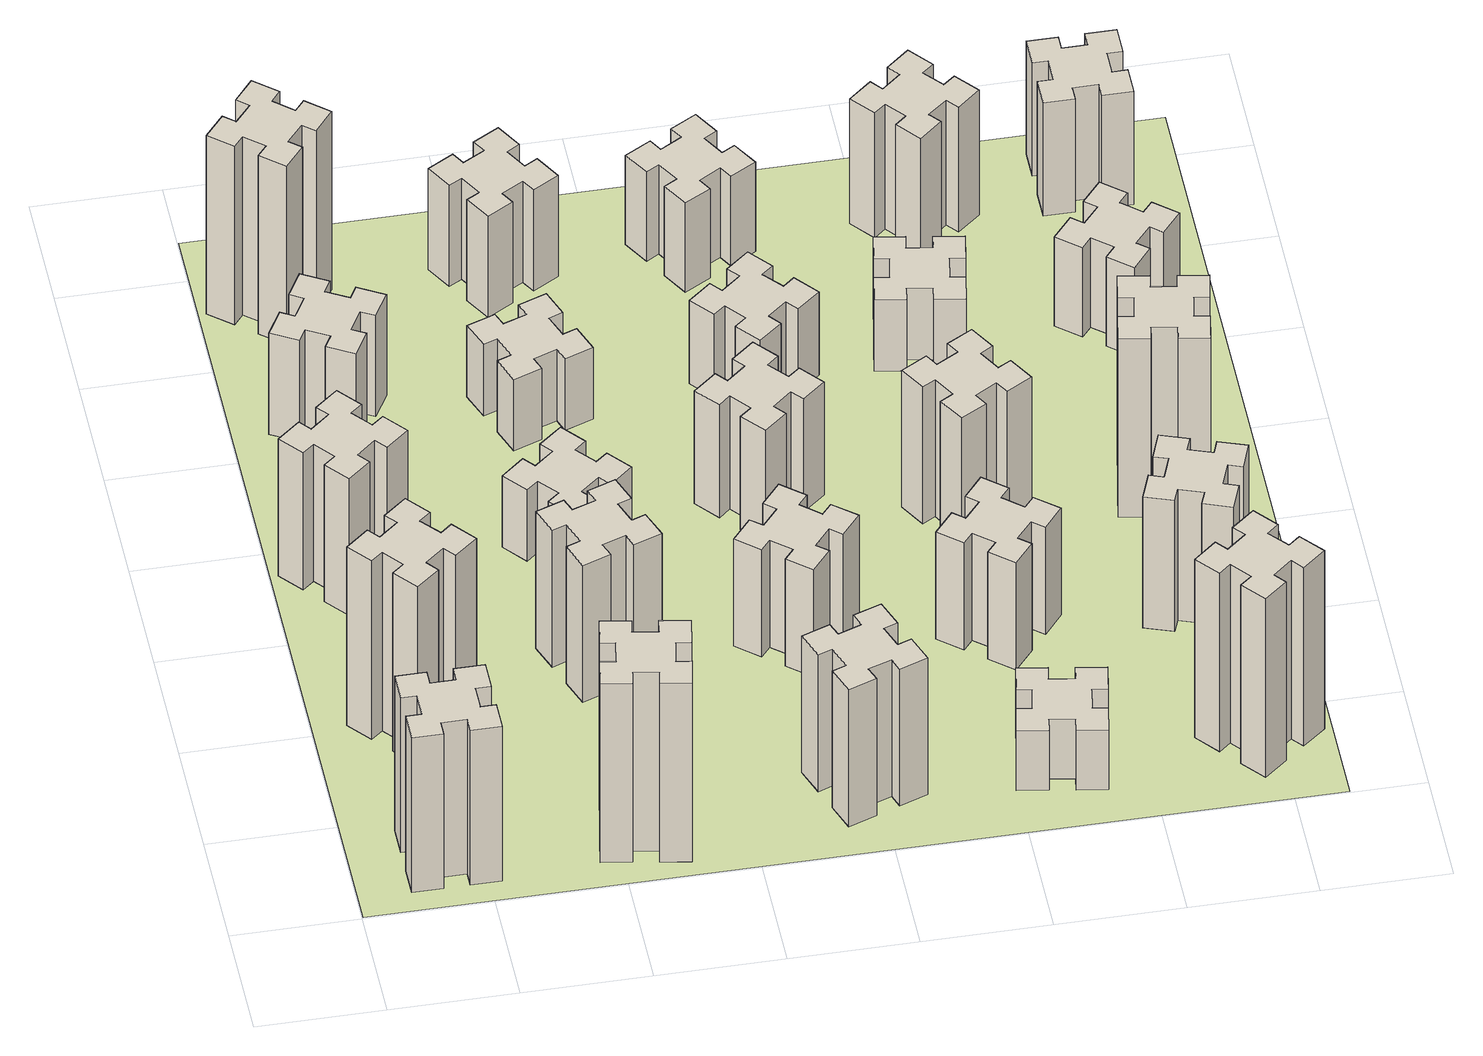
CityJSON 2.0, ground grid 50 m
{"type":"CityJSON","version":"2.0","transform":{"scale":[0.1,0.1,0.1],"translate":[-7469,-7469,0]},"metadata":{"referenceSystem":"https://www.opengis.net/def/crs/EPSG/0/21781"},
"CityObjects":{
"building1":{"type":"Building","attributes":{"class":"1000","function":"1000","usage":"1000","yearOfConstruction":2016,"roofType":"1000","measuredHeight":78,"storeysAboveGround":30,"storeysBelowGround":0},"geometry":[{"type":"Solid","lod":"1","boundaries":[[[[0,1,2,3,4,5,6,7,8,9,10,11,12,13,14,15,16,17,18,19]],[[17,16,20,21]],[[16,15,22,20]],[[15,14,23,22]],[[14,13,24,23]],[[13,12,25,24]],[[12,11,26,25]],[[11,10,27,26]],[[10,9,28,27]],[[9,8,29,28]],[[8,7,30,29]],[[7,6,31,30]],[[6,5,32,31]],[[5,4,33,32]],[[4,3,34,33]],[[3,2,35,34]],[[2,1,36,35]],[[1,0,37,36]],[[0,19,38,37]],[[19,18,39,38]],[[18,17,21,39]],[[24,25,26,27,28,29,30,31,32,33,34,35,36,37,38,39,21,20,22,23]]]]}]},
"building2":{"type":"Building","attributes":{"class":"1000","function":"1000","usage":"1000","yearOfConstruction":2016,"roofType":"1000","measuredHeight":90,"storeysAboveGround":30,"storeysBelowGround":0},"geometry":[{"type":"Solid","lod":"1","boundaries":[[[[40,41,42,43,44,45,46,47,48,49,50,51,52,53,54,55,56,57,58,59]],[[57,56,60,61]],[[56,55,62,60]],[[55,54,63,62]],[[54,53,64,63]],[[53,52,65,64]],[[52,51,66,65]],[[51,50,67,66]],[[50,49,68,67]],[[49,48,69,68]],[[48,47,70,69]],[[47,46,71,70]],[[46,45,72,71]],[[45,44,73,72]],[[44,43,74,73]],[[43,42,75,74]],[[42,41,76,75]],[[41,40,77,76]],[[40,59,78,77]],[[59,58,79,78]],[[58,57,61,79]],[[64,65,66,67,68,69,70,71,72,73,74,75,76,77,78,79,61,60,62,63]]]]}]},
"building3":{"type":"Building","attributes":{"class":"1000","function":"1000","usage":"1000","yearOfConstruction":2016,"roofType":"1000","measuredHeight":69,"storeysAboveGround":30,"storeysBelowGround":0},"geometry":[{"type":"Solid","lod":"1","boundaries":[[[[80,81,82,83,84,85,86,87,88,89,90,91,92,93,94,95,96,97,98,99]],[[97,96,100,101]],[[96,95,102,100]],[[95,94,103,102]],[[94,93,104,103]],[[93,92,105,104]],[[92,91,106,105]],[[91,90,107,106]],[[90,89,108,107]],[[89,88,109,108]],[[88,87,110,109]],[[87,86,111,110]],[[86,85,112,111]],[[85,84,113,112]],[[84,83,114,113]],[[83,82,115,114]],[[82,81,116,115]],[[81,80,117,116]],[[80,99,118,117]],[[99,98,119,118]],[[98,97,101,119]],[[104,105,106,107,108,109,110,111,112,113,114,115,116,117,118,119,101,100,102,103]]]]}]},
"building4":{"type":"Building","attributes":{"class":"1000","function":"1000","usage":"1000","yearOfConstruction":2016,"roofType":"1000","measuredHeight":51,"storeysAboveGround":30,"storeysBelowGround":0},"geometry":[{"type":"Solid","lod":"1","boundaries":[[[[120,121,122,123,124,125,126,127,128,129,130,131,132,133,134,135,136,137,138,139]],[[137,136,140,141]],[[136,135,142,140]],[[135,134,143,142]],[[134,133,144,143]],[[133,132,145,144]],[[132,131,146,145]],[[131,130,147,146]],[[130,129,148,147]],[[129,128,149,148]],[[128,127,150,149]],[[127,126,151,150]],[[126,125,152,151]],[[125,124,153,152]],[[124,123,154,153]],[[123,122,155,154]],[[122,121,156,155]],[[121,120,157,156]],[[120,139,158,157]],[[139,138,159,158]],[[138,137,141,159]],[[144,145,146,147,148,149,150,151,152,153,154,155,156,157,158,159,141,140,142,143]]]]}]},
"building5":{"type":"Building","attributes":{"class":"1000","function":"1000","usage":"1000","yearOfConstruction":2016,"roofType":"1000","measuredHeight":90,"storeysAboveGround":30,"storeysBelowGround":0},"geometry":[{"type":"Solid","lod":"1","boundaries":[[[[160,161,162,163,164,165,166,167,168,169,170,171,172,173,174,175,176,177,178,179]],[[177,176,180,181]],[[176,175,182,180]],[[175,174,183,182]],[[174,173,184,183]],[[173,172,185,184]],[[172,171,186,185]],[[171,170,187,186]],[[170,169,188,187]],[[169,168,189,188]],[[168,167,190,189]],[[167,166,191,190]],[[166,165,192,191]],[[165,164,193,192]],[[164,163,194,193]],[[163,162,195,194]],[[162,161,196,195]],[[161,160,197,196]],[[160,179,198,197]],[[179,178,199,198]],[[178,177,181,199]],[[184,185,186,187,188,189,190,191,192,193,194,195,196,197,198,199,181,180,182,183]]]]}]},
"building6":{"type":"Building","attributes":{"class":"1000","function":"1000","usage":"1000","yearOfConstruction":2016,"roofType":"1000","measuredHeight":90,"storeysAboveGround":30,"storeysBelowGround":0},"geometry":[{"type":"Solid","lod":"1","boundaries":[[[[200,201,202,203,204,205,206,207,208,209,210,211,212,213,214,215,216,217,218,219]],[[217,216,220,221]],[[216,215,222,220]],[[215,214,223,222]],[[214,213,224,223]],[[213,212,225,224]],[[212,211,226,225]],[[211,210,227,226]],[[210,209,228,227]],[[209,208,229,228]],[[208,207,230,229]],[[207,206,231,230]],[[206,205,232,231]],[[205,204,233,232]],[[204,203,234,233]],[[203,202,235,234]],[[202,201,236,235]],[[201,200,237,236]],[[200,219,238,237]],[[219,218,239,238]],[[218,217,221,239]],[[224,225,226,227,228,229,230,231,232,233,234,235,236,237,238,239,221,220,222,223]]]]}]},
"building7":{"type":"Building","attributes":{"class":"1000","function":"1000","usage":"1000","yearOfConstruction":2016,"roofType":"1000","measuredHeight":69,"storeysAboveGround":30,"storeysBelowGround":0},"geometry":[{"type":"Solid","lod":"1","boundaries":[[[[240,241,242,243,244,245,246,247,248,249,250,251,252,253,254,255,256,257,258,259]],[[257,256,260,261]],[[256,255,262,260]],[[255,254,263,262]],[[254,253,264,263]],[[253,252,265,264]],[[252,251,266,265]],[[251,250,267,266]],[[250,249,268,267]],[[249,248,269,268]],[[248,247,270,269]],[[247,246,271,270]],[[246,245,272,271]],[[245,244,273,272]],[[244,243,274,273]],[[243,242,275,274]],[[242,241,276,275]],[[241,240,277,276]],[[240,259,278,277]],[[259,258,279,278]],[[258,257,261,279]],[[264,265,266,267,268,269,270,271,272,273,274,275,276,277,278,279,261,260,262,263]]]]}]},
"building8":{"type":"Building","attributes":{"class":"1000","function":"1000","usage":"1000","yearOfConstruction":2016,"roofType":"1000","measuredHeight":36,"storeysAboveGround":30,"storeysBelowGround":0},"geometry":[{"type":"Solid","lod":"1","boundaries":[[[[280,281,282,283,284,285,286,287,288,289,290,291,292,293,294,295,296,297,298,299]],[[297,296,300,301]],[[296,295,302,300]],[[295,294,303,302]],[[294,293,304,303]],[[293,292,305,304]],[[292,291,306,305]],[[291,290,307,306]],[[290,289,308,307]],[[289,288,309,308]],[[288,287,310,309]],[[287,286,311,310]],[[286,285,312,311]],[[285,284,313,312]],[[284,283,314,313]],[[283,282,315,314]],[[282,281,316,315]],[[281,280,317,316]],[[280,299,318,317]],[[299,298,319,318]],[[298,297,301,319]],[[304,305,306,307,308,309,310,311,312,313,314,315,316,317,318,319,301,300,302,303]]]]}]},
"building9":{"type":"Building","attributes":{"class":"1000","function":"1000","usage":"1000","yearOfConstruction":2016,"roofType":"1000","measuredHeight":36,"storeysAboveGround":30,"storeysBelowGround":0},"geometry":[{"type":"Solid","lod":"1","boundaries":[[[[320,321,322,323,324,325,326,327,328,329,330,331,332,333,334,335,336,337,338,339]],[[337,336,340,341]],[[336,335,342,340]],[[335,334,343,342]],[[334,333,344,343]],[[333,332,345,344]],[[332,331,346,345]],[[331,330,347,346]],[[330,329,348,347]],[[329,328,349,348]],[[328,327,350,349]],[[327,326,351,350]],[[326,325,352,351]],[[325,324,353,352]],[[324,323,354,353]],[[323,322,355,354]],[[322,321,356,355]],[[321,320,357,356]],[[320,339,358,357]],[[339,338,359,358]],[[338,337,341,359]],[[344,345,346,347,348,349,350,351,352,353,354,355,356,357,358,359,341,340,342,343]]]]}]},
"building10":{"type":"Building","attributes":{"class":"1000","function":"1000","usage":"1000","yearOfConstruction":2016,"roofType":"1000","measuredHeight":69,"storeysAboveGround":30,"storeysBelowGround":0},"geometry":[{"type":"Solid","lod":"1","boundaries":[[[[360,361,362,363,364,365,366,367,368,369,370,371,372,373,374,375,376,377,378,379]],[[377,376,380,381]],[[376,375,382,380]],[[375,374,383,382]],[[374,373,384,383]],[[373,372,385,384]],[[372,371,386,385]],[[371,370,387,386]],[[370,369,388,387]],[[369,368,389,388]],[[368,367,390,389]],[[367,366,391,390]],[[366,365,392,391]],[[365,364,393,392]],[[364,363,394,393]],[[363,362,395,394]],[[362,361,396,395]],[[361,360,397,396]],[[360,379,398,397]],[[379,378,399,398]],[[378,377,381,399]],[[384,385,386,387,388,389,390,391,392,393,394,395,396,397,398,399,381,380,382,383]]]]}]},
"building11":{"type":"Building","attributes":{"class":"1000","function":"1000","usage":"1000","yearOfConstruction":2016,"roofType":"1000","measuredHeight":51,"storeysAboveGround":30,"storeysBelowGround":0},"geometry":[{"type":"Solid","lod":"1","boundaries":[[[[400,401,402,403,404,405,406,407,408,409,410,411,412,413,414,415,416,417,418,419]],[[417,416,420,421]],[[416,415,422,420]],[[415,414,423,422]],[[414,413,424,423]],[[413,412,425,424]],[[412,411,426,425]],[[411,410,427,426]],[[410,409,428,427]],[[409,408,429,428]],[[408,407,430,429]],[[407,406,431,430]],[[406,405,432,431]],[[405,404,433,432]],[[404,403,434,433]],[[403,402,435,434]],[[402,401,436,435]],[[401,400,437,436]],[[400,419,438,437]],[[419,418,439,438]],[[418,417,421,439]],[[424,425,426,427,428,429,430,431,432,433,434,435,436,437,438,439,421,420,422,423]]]]}]},
"building12":{"type":"Building","attributes":{"class":"1000","function":"1000","usage":"1000","yearOfConstruction":2016,"roofType":"1000","measuredHeight":54,"storeysAboveGround":30,"storeysBelowGround":0},"geometry":[{"type":"Solid","lod":"1","boundaries":[[[[440,441,442,443,444,445,446,447,448,449,450,451,452,453,454,455,456,457,458,459]],[[457,456,460,461]],[[456,455,462,460]],[[455,454,463,462]],[[454,453,464,463]],[[453,452,465,464]],[[452,451,466,465]],[[451,450,467,466]],[[450,449,468,467]],[[449,448,469,468]],[[448,447,470,469]],[[447,446,471,470]],[[446,445,472,471]],[[445,444,473,472]],[[444,443,474,473]],[[443,442,475,474]],[[442,441,476,475]],[[441,440,477,476]],[[440,459,478,477]],[[459,458,479,478]],[[458,457,461,479]],[[464,465,466,467,468,469,470,471,472,473,474,475,476,477,478,479,461,460,462,463]]]]}]},
"building13":{"type":"Building","attributes":{"class":"1000","function":"1000","usage":"1000","yearOfConstruction":2016,"roofType":"1000","measuredHeight":57,"storeysAboveGround":30,"storeysBelowGround":0},"geometry":[{"type":"Solid","lod":"1","boundaries":[[[[480,481,482,483,484,485,486,487,488,489,490,491,492,493,494,495,496,497,498,499]],[[497,496,500,501]],[[496,495,502,500]],[[495,494,503,502]],[[494,493,504,503]],[[493,492,505,504]],[[492,491,506,505]],[[491,490,507,506]],[[490,489,508,507]],[[489,488,509,508]],[[488,487,510,509]],[[487,486,511,510]],[[486,485,512,511]],[[485,484,513,512]],[[484,483,514,513]],[[483,482,515,514]],[[482,481,516,515]],[[481,480,517,516]],[[480,499,518,517]],[[499,498,519,518]],[[498,497,501,519]],[[504,505,506,507,508,509,510,511,512,513,514,515,516,517,518,519,501,500,502,503]]]]}]},
"building14":{"type":"Building","attributes":{"class":"1000","function":"1000","usage":"1000","yearOfConstruction":2016,"roofType":"1000","measuredHeight":42,"storeysAboveGround":30,"storeysBelowGround":0},"geometry":[{"type":"Solid","lod":"1","boundaries":[[[[520,521,522,523,524,525,526,527,528,529,530,531,532,533,534,535,536,537,538,539]],[[537,536,540,541]],[[536,535,542,540]],[[535,534,543,542]],[[534,533,544,543]],[[533,532,545,544]],[[532,531,546,545]],[[531,530,547,546]],[[530,529,548,547]],[[529,528,549,548]],[[528,527,550,549]],[[527,526,551,550]],[[526,525,552,551]],[[525,524,553,552]],[[524,523,554,553]],[[523,522,555,554]],[[522,521,556,555]],[[521,520,557,556]],[[520,539,558,557]],[[539,538,559,558]],[[538,537,541,559]],[[544,545,546,547,548,549,550,551,552,553,554,555,556,557,558,559,541,540,542,543]]]]}]},
"building15":{"type":"Building","attributes":{"class":"1000","function":"1000","usage":"1000","yearOfConstruction":2016,"roofType":"1000","measuredHeight":30,"storeysAboveGround":30,"storeysBelowGround":0},"geometry":[{"type":"Solid","lod":"1","boundaries":[[[[560,561,562,563,564,565,566,567,568,569,570,571,572,573,574,575,576,577,578,579]],[[577,576,580,581]],[[576,575,582,580]],[[575,574,583,582]],[[574,573,584,583]],[[573,572,585,584]],[[572,571,586,585]],[[571,570,587,586]],[[570,569,588,587]],[[569,568,589,588]],[[568,567,590,589]],[[567,566,591,590]],[[566,565,592,591]],[[565,564,593,592]],[[564,563,594,593]],[[563,562,595,594]],[[562,561,596,595]],[[561,560,597,596]],[[560,579,598,597]],[[579,578,599,598]],[[578,577,581,599]],[[584,585,586,587,588,589,590,591,592,593,594,595,596,597,598,599,581,580,582,583]]]]}]},
"building16":{"type":"Building","attributes":{"class":"1000","function":"1000","usage":"1000","yearOfConstruction":2016,"roofType":"1000","measuredHeight":45,"storeysAboveGround":30,"storeysBelowGround":0},"geometry":[{"type":"Solid","lod":"1","boundaries":[[[[600,601,602,603,604,605,606,607,608,609,610,611,612,613,614,615,616,617,618,619]],[[617,616,620,621]],[[616,615,622,620]],[[615,614,623,622]],[[614,613,624,623]],[[613,612,625,624]],[[612,611,626,625]],[[611,610,627,626]],[[610,609,628,627]],[[609,608,629,628]],[[608,607,630,629]],[[607,606,631,630]],[[606,605,632,631]],[[605,604,633,632]],[[604,603,634,633]],[[603,602,635,634]],[[602,601,636,635]],[[601,600,637,636]],[[600,619,638,637]],[[619,618,639,638]],[[618,617,621,639]],[[624,625,626,627,628,629,630,631,632,633,634,635,636,637,638,639,621,620,622,623]]]]}]},
"building17":{"type":"Building","attributes":{"class":"1000","function":"1000","usage":"1000","yearOfConstruction":2016,"roofType":"1000","measuredHeight":54,"storeysAboveGround":30,"storeysBelowGround":0},"geometry":[{"type":"Solid","lod":"1","boundaries":[[[[640,641,642,643,644,645,646,647,648,649,650,651,652,653,654,655,656,657,658,659]],[[657,656,660,661]],[[656,655,662,660]],[[655,654,663,662]],[[654,653,664,663]],[[653,652,665,664]],[[652,651,666,665]],[[651,650,667,666]],[[650,649,668,667]],[[649,648,669,668]],[[648,647,670,669]],[[647,646,671,670]],[[646,645,672,671]],[[645,644,673,672]],[[644,643,674,673]],[[643,642,675,674]],[[642,641,676,675]],[[641,640,677,676]],[[640,659,678,677]],[[659,658,679,678]],[[658,657,661,679]],[[664,665,666,667,668,669,670,671,672,673,674,675,676,677,678,679,661,660,662,663]]]]}]},
"building18":{"type":"Building","attributes":{"class":"1000","function":"1000","usage":"1000","yearOfConstruction":2016,"roofType":"1000","measuredHeight":69,"storeysAboveGround":30,"storeysBelowGround":0},"geometry":[{"type":"Solid","lod":"1","boundaries":[[[[680,681,682,683,684,685,686,687,688,689,690,691,692,693,694,695,696,697,698,699]],[[697,696,700,701]],[[696,695,702,700]],[[695,694,703,702]],[[694,693,704,703]],[[693,692,705,704]],[[692,691,706,705]],[[691,690,707,706]],[[690,689,708,707]],[[689,688,709,708]],[[688,687,710,709]],[[687,686,711,710]],[[686,685,712,711]],[[685,684,713,712]],[[684,683,714,713]],[[683,682,715,714]],[[682,681,716,715]],[[681,680,717,716]],[[680,699,718,717]],[[699,698,719,718]],[[698,697,701,719]],[[704,705,706,707,708,709,710,711,712,713,714,715,716,717,718,719,701,700,702,703]]]]}]},
"building19":{"type":"Building","attributes":{"class":"1000","function":"1000","usage":"1000","yearOfConstruction":2016,"roofType":"1000","measuredHeight":36,"storeysAboveGround":30,"storeysBelowGround":0},"geometry":[{"type":"Solid","lod":"1","boundaries":[[[[720,721,722,723,724,725,726,727,728,729,730,731,732,733,734,735,736,737,738,739]],[[737,736,740,741]],[[736,735,742,740]],[[735,734,743,742]],[[734,733,744,743]],[[733,732,745,744]],[[732,731,746,745]],[[731,730,747,746]],[[730,729,748,747]],[[729,728,749,748]],[[728,727,750,749]],[[727,726,751,750]],[[726,725,752,751]],[[725,724,753,752]],[[724,723,754,753]],[[723,722,755,754]],[[722,721,756,755]],[[721,720,757,756]],[[720,739,758,757]],[[739,738,759,758]],[[738,737,741,759]],[[744,745,746,747,748,749,750,751,752,753,754,755,756,757,758,759,741,740,742,743]]]]}]},
"building20":{"type":"Building","attributes":{"class":"1000","function":"1000","usage":"1000","yearOfConstruction":2016,"roofType":"1000","measuredHeight":90,"storeysAboveGround":30,"storeysBelowGround":0},"geometry":[{"type":"Solid","lod":"1","boundaries":[[[[760,761,762,763,764,765,766,767,768,769,770,771,772,773,774,775,776,777,778,779]],[[777,776,780,781]],[[776,775,782,780]],[[775,774,783,782]],[[774,773,784,783]],[[773,772,785,784]],[[772,771,786,785]],[[771,770,787,786]],[[770,769,788,787]],[[769,768,789,788]],[[768,767,790,789]],[[767,766,791,790]],[[766,765,792,791]],[[765,764,793,792]],[[764,763,794,793]],[[763,762,795,794]],[[762,761,796,795]],[[761,760,797,796]],[[760,779,798,797]],[[779,778,799,798]],[[778,777,781,799]],[[784,785,786,787,788,789,790,791,792,793,794,795,796,797,798,799,781,780,782,783]]]]}]},
"building21":{"type":"Building","attributes":{"class":"1000","function":"1000","usage":"1000","yearOfConstruction":2016,"roofType":"1000","measuredHeight":66,"storeysAboveGround":30,"storeysBelowGround":0},"geometry":[{"type":"Solid","lod":"1","boundaries":[[[[800,801,802,803,804,805,806,807,808,809,810,811,812,813,814,815,816,817,818,819]],[[817,816,820,821]],[[816,815,822,820]],[[815,814,823,822]],[[814,813,824,823]],[[813,812,825,824]],[[812,811,826,825]],[[811,810,827,826]],[[810,809,828,827]],[[809,808,829,828]],[[808,807,830,829]],[[807,806,831,830]],[[806,805,832,831]],[[805,804,833,832]],[[804,803,834,833]],[[803,802,835,834]],[[802,801,836,835]],[[801,800,837,836]],[[800,819,838,837]],[[819,818,839,838]],[[818,817,821,839]],[[824,825,826,827,828,829,830,831,832,833,834,835,836,837,838,839,821,820,822,823]]]]}]},
"building22":{"type":"Building","attributes":{"class":"1000","function":"1000","usage":"1000","yearOfConstruction":2016,"roofType":"1000","measuredHeight":63,"storeysAboveGround":30,"storeysBelowGround":0},"geometry":[{"type":"Solid","lod":"1","boundaries":[[[[840,841,842,843,844,845,846,847,848,849,850,851,852,853,854,855,856,857,858,859]],[[857,856,860,861]],[[856,855,862,860]],[[855,854,863,862]],[[854,853,864,863]],[[853,852,865,864]],[[852,851,866,865]],[[851,850,867,866]],[[850,849,868,867]],[[849,848,869,868]],[[848,847,870,869]],[[847,846,871,870]],[[846,845,872,871]],[[845,844,873,872]],[[844,843,874,873]],[[843,842,875,874]],[[842,841,876,875]],[[841,840,877,876]],[[840,859,878,877]],[[859,858,879,878]],[[858,857,861,879]],[[864,865,866,867,868,869,870,871,872,873,874,875,876,877,878,879,861,860,862,863]]]]}]},
"building23":{"type":"Building","attributes":{"class":"1000","function":"1000","usage":"1000","yearOfConstruction":2016,"roofType":"1000","measuredHeight":90,"storeysAboveGround":30,"storeysBelowGround":0},"geometry":[{"type":"Solid","lod":"1","boundaries":[[[[880,881,882,883,884,885,886,887,888,889,890,891,892,893,894,895,896,897,898,899]],[[897,896,900,901]],[[896,895,902,900]],[[895,894,903,902]],[[894,893,904,903]],[[893,892,905,904]],[[892,891,906,905]],[[891,890,907,906]],[[890,889,908,907]],[[889,888,909,908]],[[888,887,910,909]],[[887,886,911,910]],[[886,885,912,911]],[[885,884,913,912]],[[884,883,914,913]],[[883,882,915,914]],[[882,881,916,915]],[[881,880,917,916]],[[880,899,918,917]],[[899,898,919,918]],[[898,897,901,919]],[[904,905,906,907,908,909,910,911,912,913,914,915,916,917,918,919,901,900,902,903]]]]}]},
"building24":{"type":"Building","attributes":{"class":"1000","function":"1000","usage":"1000","yearOfConstruction":2016,"roofType":"1000","measuredHeight":45,"storeysAboveGround":30,"storeysBelowGround":0},"geometry":[{"type":"Solid","lod":"1","boundaries":[[[[920,921,922,923,924,925,926,927,928,929,930,931,932,933,934,935,936,937,938,939]],[[937,936,940,941]],[[936,935,942,940]],[[935,934,943,942]],[[934,933,944,943]],[[933,932,945,944]],[[932,931,946,945]],[[931,930,947,946]],[[930,929,948,947]],[[929,928,949,948]],[[928,927,950,949]],[[927,926,951,950]],[[926,925,952,951]],[[925,924,953,952]],[[924,923,954,953]],[[923,922,955,954]],[[922,921,956,955]],[[921,920,957,956]],[[920,939,958,957]],[[939,938,959,958]],[[938,937,941,959]],[[944,945,946,947,948,949,950,951,952,953,954,955,956,957,958,959,941,940,942,943]]]]}]},
"building25":{"type":"Building","attributes":{"class":"1000","function":"1000","usage":"1000","yearOfConstruction":2016,"roofType":"1000","measuredHeight":57,"storeysAboveGround":30,"storeysBelowGround":0},"geometry":[{"type":"Solid","lod":"1","boundaries":[[[[960,961,962,963,964,965,966,967,968,969,970,971,972,973,974,975,976,977,978,979]],[[977,976,980,981]],[[976,975,982,980]],[[975,974,983,982]],[[974,973,984,983]],[[973,972,985,984]],[[972,971,986,985]],[[971,970,987,986]],[[970,969,988,987]],[[969,968,989,988]],[[968,967,990,989]],[[967,966,991,990]],[[966,965,992,991]],[[965,964,993,992]],[[964,963,994,993]],[[963,962,995,994]],[[962,961,996,995]],[[961,960,997,996]],[[960,979,998,997]],[[979,978,999,998]],[[978,977,981,999]],[[984,985,986,987,988,989,990,991,992,993,994,995,996,997,998,999,981,980,982,983]]]]}]},
"landuse1":{"type":"LandUse","attributes":{"name":"plot1","function":"1010"},"geometry":[{"type":"MultiSurface","lod":"1","boundaries":[[[1000,1001,1002,1003]]]}]}
},
"vertices":[
[265,325,0],[265,225,0],[205,225,0],[205,105,0],[325,105,0],[325,165,0],[425,165,0],[425,105,0],[545,105,0],[545,225,0],[485,225,0],[485,325,0],[545,325,0],[545,445,0],[425,445,0],[425,385,0],[325,385,0],[325,445,0],[205,445,0],[205,325,0],[325,385,780],[325,445,780],[425,385,780],[425,445,780],[545,445,780],[545,325,780],[485,325,780],[485,225,780],[545,225,780],[545,105,780],[425,105,780],[425,165,780],[325,165,780],[325,105,780],[205,105,780],[205,225,780],[265,225,780],[265,325,780],[205,325,780],[205,445,780],
[492,1048,0],[427,1124,0],[473,1163,0],[396,1255,0],[304,1178,0],[343,1132,0],[266,1067,0],[228,1113,0],[136,1036,0],[213,944,0],[259,983,0],[323,906,0],[277,868,0],[354,776,0],[446,853,0],[408,899,0],[484,963,0],[523,917,0],[615,994,0],[538,1086,0],[484,963,900],[523,917,900],[408,899,900],[446,853,900],[354,776,900],[277,868,900],[323,906,900],[259,983,900],[213,944,900],[136,1036,900],[228,1113,900],[266,1067,900],[343,1132,900],[304,1178,900],[396,1255,900],[473,1163,900],[427,1124,900],[492,1048,900],[538,1086,900],[615,994,900],
[392,1888,0],[327,1964,0],[373,2003,0],[296,2095,0],[204,2018,0],[243,1972,0],[166,1907,0],[128,1953,0],[36,1876,0],[113,1784,0],[159,1823,0],[223,1746,0],[177,1708,0],[254,1616,0],[346,1693,0],[308,1739,0],[384,1803,0],[423,1757,0],[515,1834,0],[438,1926,0],[384,1803,690],[423,1757,690],[308,1739,690],[346,1693,690],[254,1616,690],[177,1708,690],[223,1746,690],[159,1823,690],[113,1784,690],[36,1876,690],[128,1953,690],[166,1907,690],[243,1972,690],[204,2018,690],[296,2095,690],[373,2003,690],[327,1964,690],[392,1888,690],[438,1926,690],[515,1834,690],
[446,2597,0],[496,2684,0],[548,2654,0],[608,2758,0],[504,2818,0],[474,2766,0],[387,2816,0],[417,2868,0],[313,2928,0],[253,2824,0],[305,2794,0],[255,2707,0],[203,2737,0],[143,2633,0],[247,2573,0],[277,2625,0],[364,2575,0],[334,2523,0],[438,2463,0],[498,2567,0],[364,2575,510],[334,2523,510],[277,2625,510],[247,2573,510],[143,2633,510],[203,2737,510],[255,2707,510],[305,2794,510],[253,2824,510],[313,2928,510],[417,2868,510],[387,2816,510],[474,2766,510],[504,2818,510],[608,2758,510],[548,2654,510],[496,2684,510],[446,2597,510],[498,2567,510],[438,2463,510],
[1016,344,0],[998,245,0],[939,256,0],[918,137,0],[1037,117,0],[1047,176,0],[1145,158,0],[1135,99,0],[1253,78,0],[1274,197,0],[1215,207,0],[1232,305,0],[1291,295,0],[1312,413,0],[1194,434,0],[1184,375,0],[1085,392,0],[1096,451,0],[977,472,0],[957,354,0],[1085,392,900],[1096,451,900],[1184,375,900],[1194,434,900],[1312,413,900],[1291,295,900],[1232,305,900],[1215,207,900],[1274,197,900],[1253,78,900],[1135,99,900],[1145,158,900],[1047,176,900],[1037,117,900],[918,137,900],[939,256,900],[998,245,900],[1016,344,900],[957,354,900],[977,472,900],
[384,3387,0],[308,3452,0],[346,3498,0],[254,3575,0],[177,3483,0],[223,3444,0],[159,3368,0],[113,3406,0],[36,3314,0],[128,3237,0],[166,3283,0],[243,3219,0],[204,3173,0],[296,3096,0],[373,3188,0],[327,3226,0],[392,3303,0],[438,3264,0],[515,3356,0],[423,3433,0],[392,3303,900],[438,3264,900],[327,3226,900],[373,3188,900],[296,3096,900],[204,3173,900],[243,3219,900],[166,3283,900],[128,3237,900],[36,3314,900],[113,3406,900],[159,3368,900],[223,3444,900],[177,3483,900],[254,3575,900],[346,3498,900],[308,3452,900],[384,3387,900],[423,3433,900],[515,3356,900],
[1236,1206,0],[1202,1300,0],[1258,1320,0],[1217,1433,0],[1104,1392,0],[1125,1336,0],[1031,1302,0],[1010,1358,0],[897,1317,0],[939,1204,0],[995,1225,0],[1029,1131,0],[973,1110,0],[1014,997,0],[1127,1039,0],[1106,1095,0],[1200,1129,0],[1220,1073,0],[1333,1114,0],[1292,1227,0],[1200,1129,690],[1220,1073,690],[1106,1095,690],[1127,1039,690],[1014,997,690],[973,1110,690],[1029,1131,690],[995,1225,690],[939,1204,690],[897,1317,690],[1010,1358,690],[1031,1302,690],[1125,1336,690],[1104,1392,690],[1217,1433,690],[1258,1320,690],[1202,1300,690],[1236,1206,690],[1292,1227,690],[1333,1114,690],
[1083,1972,0],[1006,1907,0],[968,1953,0],[876,1876,0],[953,1784,0],[999,1823,0],[1063,1746,0],[1017,1708,0],[1094,1616,0],[1186,1693,0],[1148,1739,0],[1224,1803,0],[1263,1757,0],[1355,1834,0],[1278,1926,0],[1232,1888,0],[1167,1964,0],[1213,2003,0],[1136,2095,0],[1044,2018,0],[1167,1964,360],[1213,2003,360],[1232,1888,360],[1278,1926,360],[1355,1834,360],[1263,1757,360],[1224,1803,360],[1148,1739,360],[1186,1693,360],[1094,1616,360],[1017,1708,360],[1063,1746,360],[999,1823,360],[953,1784,360],[876,1876,360],[968,1953,360],[1006,1907,360],[1083,1972,360],[1044,2018,360],[1136,2095,360],
[1106,2475,0],[1200,2509,0],[1220,2453,0],[1333,2494,0],[1292,2607,0],[1236,2586,0],[1202,2680,0],[1258,2700,0],[1217,2813,0],[1104,2772,0],[1125,2716,0],[1031,2682,0],[1010,2738,0],[897,2697,0],[939,2584,0],[995,2605,0],[1029,2511,0],[973,2490,0],[1014,2377,0],[1127,2419,0],[1029,2511,360],[973,2490,360],[995,2605,360],[939,2584,360],[897,2697,360],[1010,2738,360],[1031,2682,360],[1125,2716,360],[1104,2772,360],[1217,2813,360],[1258,2700,360],[1202,2680,360],[1236,2586,360],[1292,2607,360],[1333,2494,360],[1220,2453,360],[1200,2509,360],[1106,2475,360],[1127,2419,360],[1014,2377,360],
[1835,385,0],[1869,291,0],[1813,270,0],[1854,157,0],[1967,199,0],[1946,255,0],[2040,289,0],[2060,233,0],[2173,274,0],[2132,387,0],[2076,366,0],[2042,460,0],[2098,480,0],[2057,593,0],[1944,552,0],[1965,496,0],[1871,462,0],[1850,518,0],[1737,477,0],[1779,364,0],[1871,462,690],[1850,518,690],[1965,496,690],[1944,552,690],[2057,593,690],[2098,480,690],[2042,460,690],[2076,366,690],[2132,387,690],[2173,274,690],[2060,233,690],[2040,289,690],[1946,255,690],[1967,199,690],[1854,157,690],[1813,270,690],[1869,291,690],[1835,385,690],[1779,364,690],[1737,477,690],
[995,3324,0],[1045,3237,0],[993,3207,0],[1053,3103,0],[1157,3163,0],[1127,3215,0],[1214,3265,0],[1244,3213,0],[1348,3273,0],[1288,3377,0],[1236,3347,0],[1186,3434,0],[1238,3464,0],[1178,3568,0],[1074,3508,0],[1104,3456,0],[1017,3406,0],[987,3458,0],[883,3398,0],[943,3294,0],[1017,3406,510],[987,3458,510],[1104,3456,510],[1074,3508,510],[1178,3568,510],[1238,3464,510],[1186,3434,510],[1236,3347,510],[1288,3377,510],[1348,3273,510],[1244,3213,510],[1214,3265,510],[1127,3215,510],[1157,3163,510],[1053,3103,510],[993,3207,510],[1045,3237,510],[995,3324,510],[943,3294,510],[883,3398,510],
[1746,1163,0],[1823,1099,0],[1784,1053,0],[1876,976,0],[1953,1068,0],[1907,1106,0],[1972,1183,0],[2018,1144,0],[2095,1236,0],[2003,1313,0],[1964,1267,0],[1888,1332,0],[1926,1378,0],[1834,1455,0],[1757,1363,0],[1803,1324,0],[1739,1248,0],[1693,1286,0],[1616,1194,0],[1708,1117,0],[1739,1248,540],[1693,1286,540],[1803,1324,540],[1757,1363,540],[1834,1455,540],[1926,1378,540],[1888,1332,540],[1964,1267,540],[2003,1313,540],[2095,1236,540],[2018,1144,540],[1972,1183,540],[1907,1106,540],[1953,1068,540],[1876,976,540],[1784,1053,540],[1823,1099,540],[1746,1163,540],[1708,1117,540],[1616,1194,540],
[1972,1988,0],[1907,2064,0],[1953,2103,0],[1876,2195,0],[1784,2118,0],[1823,2072,0],[1746,2007,0],[1708,2053,0],[1616,1976,0],[1693,1884,0],[1739,1923,0],[1803,1846,0],[1757,1808,0],[1834,1716,0],[1926,1793,0],[1888,1839,0],[1964,1903,0],[2003,1857,0],[2095,1934,0],[2018,2026,0],[1964,1903,570],[2003,1857,570],[1888,1839,570],[1926,1793,570],[1834,1716,570],[1757,1808,570],[1803,1846,570],[1739,1923,570],[1693,1884,570],[1616,1976,570],[1708,2053,570],[1746,2007,570],[1823,2072,570],[1784,2118,570],[1876,2195,570],[1953,2103,570],[1907,2064,570],[1972,1988,570],[2018,2026,570],[2095,1934,570],
[1839,2563,0],[1903,2486,0],[1857,2448,0],[1934,2356,0],[2026,2433,0],[1988,2479,0],[2064,2543,0],[2103,2497,0],[2195,2574,0],[2118,2666,0],[2072,2628,0],[2007,2704,0],[2053,2743,0],[1976,2835,0],[1884,2758,0],[1923,2712,0],[1846,2647,0],[1808,2693,0],[1716,2616,0],[1793,2524,0],[1846,2647,420],[1808,2693,420],[1923,2712,420],[1884,2758,420],[1976,2835,420],[2053,2743,420],[2007,2704,420],[2072,2628,420],[2118,2666,420],[2195,2574,420],[2103,2497,420],[2064,2543,420],[1988,2479,420],[2026,2433,420],[1934,2356,420],[1857,2448,420],[1903,2486,420],[1839,2563,420],[1793,2524,420],[1716,2616,420],
[2596,444,0],[2578,345,0],[2519,356,0],[2498,237,0],[2617,217,0],[2627,276,0],[2725,258,0],[2715,199,0],[2833,178,0],[2854,297,0],[2795,307,0],[2812,405,0],[2871,395,0],[2892,513,0],[2774,534,0],[2764,475,0],[2665,492,0],[2676,551,0],[2557,572,0],[2537,454,0],[2665,492,300],[2676,551,300],[2764,475,300],[2774,534,300],[2892,513,300],[2871,395,300],[2812,405,300],[2795,307,300],[2854,297,300],[2833,178,300],[2715,199,300],[2725,258,300],[2627,276,300],[2617,217,300],[2498,237,300],[2519,356,300],[2578,345,300],[2596,444,300],[2537,454,300],[2557,572,300],
[1844,3456,0],[1757,3406,0],[1727,3458,0],[1623,3398,0],[1683,3294,0],[1735,3324,0],[1785,3237,0],[1733,3207,0],[1793,3103,0],[1897,3163,0],[1867,3215,0],[1954,3265,0],[1984,3213,0],[2088,3273,0],[2028,3377,0],[1976,3347,0],[1926,3434,0],[1978,3464,0],[1918,3568,0],[1814,3508,0],[1926,3434,450],[1978,3464,450],[1976,3347,450],[2028,3377,450],[2088,3273,450],[1984,3213,450],[1954,3265,450],[1867,3215,450],[1897,3163,450],[1793,3103,450],[1733,3207,450],[1785,3237,450],[1735,3324,450],[1683,3294,450],[1623,3398,450],[1727,3458,450],[1757,3406,450],[1844,3456,450],[1814,3508,450],[1918,3568,450],
[2647,1006,0],[2712,1083,0],[2758,1044,0],[2835,1136,0],[2743,1213,0],[2704,1167,0],[2628,1232,0],[2666,1278,0],[2574,1355,0],[2497,1263,0],[2543,1224,0],[2479,1148,0],[2433,1186,0],[2356,1094,0],[2448,1017,0],[2486,1063,0],[2563,999,0],[2524,953,0],[2616,876,0],[2693,968,0],[2563,999,540],[2524,953,540],[2486,1063,540],[2448,1017,540],[2356,1094,540],[2433,1186,540],[2479,1148,540],[2543,1224,540],[2497,1263,540],[2574,1355,540],[2666,1278,540],[2628,1232,540],[2704,1167,540],[2743,1213,540],[2835,1136,540],[2758,1044,540],[2712,1083,540],[2647,1006,540],[2693,968,540],[2616,876,540],
[2475,1744,0],[2525,1657,0],[2473,1627,0],[2533,1523,0],[2637,1583,0],[2607,1635,0],[2694,1685,0],[2724,1633,0],[2828,1693,0],[2768,1797,0],[2716,1767,0],[2666,1854,0],[2718,1884,0],[2658,1988,0],[2554,1928,0],[2584,1876,0],[2497,1826,0],[2467,1878,0],[2363,1818,0],[2423,1714,0],[2497,1826,690],[2467,1878,690],[2584,1876,690],[2554,1928,690],[2658,1988,690],[2718,1884,690],[2666,1854,690],[2716,1767,690],[2768,1797,690],[2828,1693,690],[2724,1633,690],[2694,1685,690],[2607,1635,690],[2637,1583,690],[2533,1523,690],[2473,1627,690],[2525,1657,690],[2475,1744,690],[2423,1714,690],[2363,1818,690],
[2664,2795,0],[2565,2812,0],[2576,2871,0],[2457,2892,0],[2437,2774,0],[2496,2764,0],[2478,2665,0],[2419,2676,0],[2398,2557,0],[2517,2537,0],[2527,2596,0],[2625,2578,0],[2615,2519,0],[2733,2498,0],[2754,2617,0],[2695,2627,0],[2712,2725,0],[2771,2715,0],[2792,2833,0],[2674,2854,0],[2712,2725,360],[2771,2715,360],[2695,2627,360],[2754,2617,360],[2733,2498,360],[2615,2519,360],[2625,2578,360],[2527,2596,360],[2517,2537,360],[2398,2557,360],[2419,2676,360],[2478,2665,360],[2496,2764,360],[2437,2774,360],[2457,2892,360],[2576,2871,360],[2565,2812,360],[2664,2795,360],[2674,2854,360],[2792,2833,360],
[3468,259,0],[3544,323,0],[3583,277,0],[3675,354,0],[3598,446,0],[3552,408,0],[3487,484,0],[3533,523,0],[3456,615,0],[3364,538,0],[3403,492,0],[3326,427,0],[3288,473,0],[3196,396,0],[3273,304,0],[3319,343,0],[3383,266,0],[3337,228,0],[3414,136,0],[3506,213,0],[3383,266,900],[3337,228,900],[3319,343,900],[3273,304,900],[3196,396,900],[3288,473,900],[3326,427,900],[3403,492,900],[3364,538,900],[3456,615,900],[3533,523,900],[3487,484,900],[3552,408,900],[3598,446,900],[3675,354,900],[3583,277,900],[3544,323,900],[3468,259,900],[3506,213,900],[3414,136,900],
[3251,1029,0],[3345,995,0],[3324,939,0],[3437,897,0],[3478,1010,0],[3422,1031,0],[3456,1125,0],[3512,1104,0],[3553,1217,0],[3440,1258,0],[3420,1202,0],[3326,1236,0],[3347,1292,0],[3234,1333,0],[3193,1220,0],[3249,1200,0],[3215,1106,0],[3159,1127,0],[3117,1014,0],[3230,973,0],[3215,1106,660],[3159,1127,660],[3249,1200,660],[3193,1220,660],[3234,1333,660],[3347,1292,660],[3326,1236,660],[3420,1202,660],[3440,1258,660],[3553,1217,660],[3512,1104,660],[3456,1125,660],[3422,1031,660],[3478,1010,660],[3437,897,660],[3324,939,660],[3345,995,660],[3251,1029,660],[3230,973,660],[3117,1014,660],
[2812,3368,0],[2747,3444,0],[2793,3483,0],[2716,3575,0],[2624,3498,0],[2663,3452,0],[2586,3387,0],[2548,3433,0],[2456,3356,0],[2533,3264,0],[2579,3303,0],[2643,3226,0],[2597,3188,0],[2674,3096,0],[2766,3173,0],[2728,3219,0],[2804,3283,0],[2843,3237,0],[2935,3314,0],[2858,3406,0],[2804,3283,630],[2843,3237,630],[2728,3219,630],[2766,3173,630],[2674,3096,630],[2597,3188,630],[2643,3226,630],[2579,3303,630],[2533,3264,630],[2456,3356,630],[2548,3433,630],[2586,3387,630],[2663,3452,630],[2624,3498,630],[2716,3575,630],[2793,3483,630],[2747,3444,630],[2812,3368,630],[2858,3406,630],[2935,3314,630],
[3267,1656,0],[3365,1638,0],[3355,1579,0],[3473,1558,0],[3494,1677,0],[3435,1687,0],[3452,1785,0],[3511,1775,0],[3532,1893,0],[3414,1914,0],[3404,1855,0],[3305,1872,0],[3316,1931,0],[3197,1952,0],[3177,1834,0],[3236,1824,0],[3218,1725,0],[3159,1736,0],[3138,1617,0],[3257,1597,0],[3218,1725,900],[3159,1736,900],[3236,1824,900],[3177,1834,900],[3197,1952,900],[3316,1931,900],[3305,1872,900],[3404,1855,900],[3414,1914,900],[3532,1893,900],[3511,1775,900],[3452,1785,900],[3435,1687,900],[3494,1677,900],[3473,1558,900],[3355,1579,900],[3365,1638,900],[3267,1656,900],[3257,1597,900],[3138,1617,900],
[3444,2747,0],[3368,2812,0],[3406,2858,0],[3314,2935,0],[3237,2843,0],[3283,2804,0],[3219,2728,0],[3173,2766,0],[3096,2674,0],[3188,2597,0],[3226,2643,0],[3303,2579,0],[3264,2533,0],[3356,2456,0],[3433,2548,0],[3387,2586,0],[3452,2663,0],[3498,2624,0],[3575,2716,0],[3483,2793,0],[3452,2663,450],[3498,2624,450],[3387,2586,450],[3433,2548,450],[3356,2456,450],[3264,2533,450],[3303,2579,450],[3226,2643,450],[3188,2597,450],[3096,2674,450],[3173,2766,450],[3219,2728,450],[3283,2804,450],[3237,2843,450],[3314,2935,450],[3406,2858,450],[3368,2812,450],[3444,2747,450],[3483,2793,450],[3575,2716,450],
[3285,3325,0],[3385,3325,0],[3385,3265,0],[3505,3265,0],[3505,3385,0],[3445,3385,0],[3445,3485,0],[3505,3485,0],[3505,3605,0],[3385,3605,0],[3385,3545,0],[3285,3545,0],[3285,3605,0],[3165,3605,0],[3165,3485,0],[3225,3485,0],[3225,3385,0],[3165,3385,0],[3165,3265,0],[3285,3265,0],[3225,3385,570],[3165,3385,570],[3225,3485,570],[3165,3485,570],[3165,3605,570],[3285,3605,570],[3285,3545,570],[3385,3545,570],[3385,3605,570],[3505,3605,570],[3505,3485,570],[3445,3485,570],[3445,3385,570],[3505,3385,570],[3505,3265,570],[3385,3265,570],[3385,3325,570],[3285,3325,570],[3285,3265,570],[3165,3265,570],
[5,3705,0],[3705,3705,0],[3705,5,0],[5,5,0]
]}
